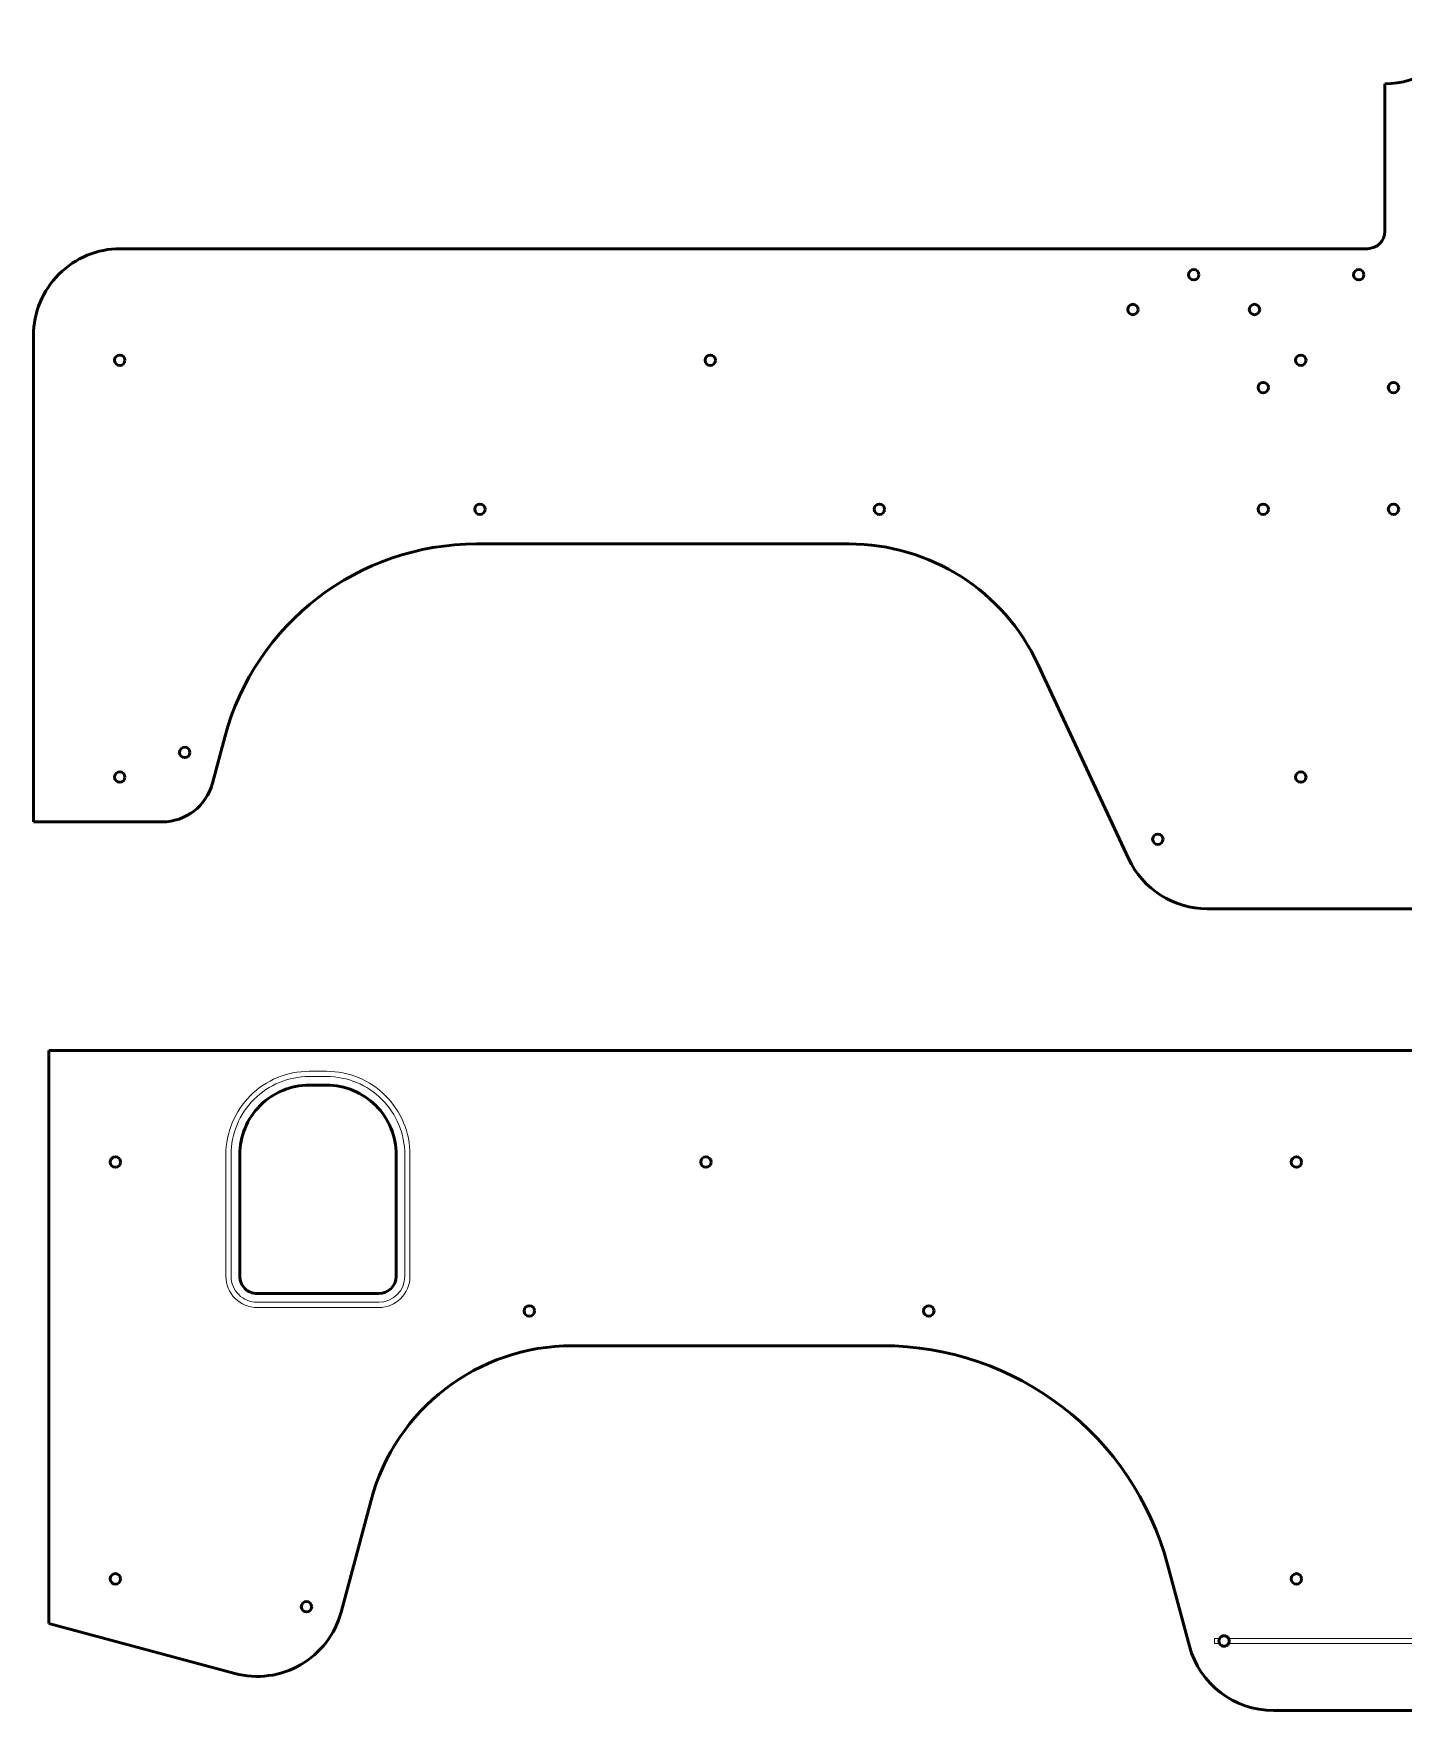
# Model space of a CAD drawing. Header units: millimetres. Extents: x -4457 to 5436, y 521 to 6420.
# Drawn here: x -2161 to -1372, y 4151 to 5117 of the extents above; entities that cross this region are included whole.
import ezdxf

# ---------------------------------------------------------------- set-up
doc = ezdxf.new("R2010")
doc.units = ezdxf.units.MM
doc.header["$MEASUREMENT"] = 0
doc.layers.add('layer 1', color=7, linetype='Continuous')
doc.layers.add('layer 2', color=7, linetype='Continuous')

msp = doc.modelspace()

# ---------------------------------------------------------------- linework, layer by layer
at = {"layer": 'layer 1', "lineweight": 50}
for points in [[(-1382.9179, 5087.7939), (-1363.4863, 5087.7939), (-1345.8146, 5099.052), (-1337.6025, 5116.663)], [(-1382.9179, 5002.7939), (-1382.9179, 5002.7939), (-1382.9179, 5087.7939), (-1382.9179, 5087.7939)], [(-1392.9179, 4992.7939), (-1387.3951, 4992.7939), (-1382.9179, 4997.271), (-1382.9179, 5002.7938)], [(-2110.9179, 4992.7939), (-2110.9179, 4992.7939), (-1392.9179, 4992.7939), (-1392.9179, 4992.7939)], [(-2160.9179, 4662.7939), (-2160.9179, 4662.7939), (-2160.9179, 4942.7939), (-2160.9179, 4942.7939)], [(-1905.9272, 4822.7939), (-1973.818, 4822.7939), (-2033.2446, 4777.1943), (-2050.816, 4711.6167)], [(-1691.3663, 4822.7939), (-1691.3663, 4822.7939), (-1905.9272, 4822.7939), (-1905.9272, 4822.7939)], [(-1582.6094, 4753.5081), (-1602.3185, 4795.7744), (-1644.7306, 4822.7939), (-1691.3663, 4822.7939)], [(-1530.4552, 4641.663), (-1530.4552, 4641.663), (-1582.6094, 4753.5081), (-1582.6094, 4753.5081)], [(-2050.816, 4711.6167), (-2050.816, 4711.6167), (-2057.9401, 4685.0293), (-2057.9401, 4685.0293)], [(-2086.9179, 4662.7939), (-2073.3397, 4662.7939), (-2061.4544, 4671.9138), (-2057.9401, 4685.0293)], [(-2086.9179, 4662.7939), (-2086.9179, 4662.7939), (-2160.9179, 4662.7939), (-2160.9179, 4662.7939)], [(-1530.4552, 4641.663), (-1522.243, 4624.052), (-1504.5713, 4612.7939), (-1485.1398, 4612.7939)], [(-849.4179, 4612.7939), (-849.4179, 4612.7939), (-1485.1398, 4612.7939), (-1485.1398, 4612.7939)], [(-1338.6687, 4531.1861), (-1338.6687, 4531.1861), (-2152.1687, 4531.1861), (-2152.1687, 4531.1861)], [(-2152.1687, 4531.1861), (-2152.1687, 4531.1861), (-2152.1687, 4201.1861), (-2152.1687, 4201.1861)], [(-2002.1687, 4511.1861), (-2002.1687, 4511.1861), (-1992.1687, 4511.1861), (-1992.1687, 4511.1861)], [(-2042.1687, 4401.1861), (-2042.1687, 4401.1861), (-2042.1687, 4471.1861), (-2042.1687, 4471.1861)], [(-1952.1687, 4471.1861), (-1952.1687, 4471.1861), (-1952.1687, 4401.1861), (-1952.1687, 4401.1861)], [(-1962.1687, 4391.1861), (-1956.6459, 4391.1861), (-1952.1687, 4395.6632), (-1952.1687, 4401.186)], [(-1962.1687, 4391.1861), (-1962.1687, 4391.1861), (-2032.1687, 4391.1861), (-2032.1687, 4391.1861)], [(-1850.7082, 4361.1861), (-1905.0209, 4361.1861), (-1952.5622, 4324.7064), (-1966.6193, 4272.2443)], [(-1850.7082, 4361.1861), (-1850.7082, 4361.1861), (-1672.1687, 4361.1861), (-1672.1687, 4361.1861)], [(-1507.9613, 4235.1853), (-1527.8756, 4309.5065), (-1595.2257, 4361.1861), (-1672.1687, 4361.1861)], [(-1983.8724, 4207.855), (-1983.8724, 4207.855), (-1966.6193, 4272.2443), (-1966.6193, 4272.2443)], [(-1507.9613, 4235.1853), (-1507.9613, 4235.1853), (-1495.3837, 4188.2451), (-1495.3837, 4188.2451)], [(-2152.1687, 4201.1861), (-2152.1687, 4201.1861), (-2045.1097, 4172.4997), (-2045.1097, 4172.4997)], [(-1478.0643, 4192.6861), (-1478.6002, 4191.7579), (-1478.6002, 4190.6143), (-1478.0643, 4189.6861)], [(-1472.8682, 4189.6861), (-1472.3323, 4190.6143), (-1472.3323, 4191.7578), (-1472.8681, 4192.686)], [(-1495.3837, 4188.2451), (-1489.5266, 4166.3859), (-1469.7177, 4151.1861), (-1447.0874, 4151.1861)], [(-1447.0874, 4151.1861), (-1447.0874, 4151.1861), (-1338.6687, 4151.1861), (-1338.6687, 4151.1861)]]:
    msp.add_open_spline(points, degree=3, dxfattribs=at)
for points, knots in [([(-2110.9179, 4992.7939), (-2124.1787, 4992.7939), (-2136.8964, 4987.526), (-2146.2732, 4978.1492), (-2146.2732, 4978.1492), (-2155.6501, 4968.7724), (-2160.9179, 4956.0547), (-2160.9179, 4942.7939)], [0, 0, 0, 0, 0.33333333, 0.33333333, 0.33333333, 0.33333333, 1, 1, 1, 1]), ([(-1489.9179, 4977.7939), (-1489.9179, 4979.4507), (-1491.261, 4980.7939), (-1492.9179, 4980.7939), (-1492.9179, 4980.7939), (-1494.5747, 4980.7939), (-1495.9179, 4979.4507), (-1495.9179, 4977.7939), (-1495.9179, 4977.7939), (-1495.9179, 4976.137), (-1494.5748, 4974.7939), (-1492.9179, 4974.7939), (-1492.9179, 4974.7939), (-1491.2611, 4974.7939), (-1489.9179, 4976.137), (-1489.9179, 4977.7939)], [0, 0, 0, 0, 0.2, 0.2, 0.2, 0.2, 0.4, 0.4, 0.4, 0.4, 0.6, 0.6, 0.6, 0.6, 1, 1, 1, 1]), ([(-1394.9179, 4977.7939), (-1394.9179, 4979.4507), (-1396.261, 4980.7939), (-1397.9179, 4980.7939), (-1397.9179, 4980.7939), (-1399.5747, 4980.7939), (-1400.9179, 4979.4507), (-1400.9179, 4977.7939), (-1400.9179, 4977.7939), (-1400.9179, 4976.137), (-1399.5748, 4974.7939), (-1397.9179, 4974.7939), (-1397.9179, 4974.7939), (-1396.2611, 4974.7939), (-1394.9179, 4976.137), (-1394.9179, 4977.7939)], [0, 0, 0, 0, 0.2, 0.2, 0.2, 0.2, 0.4, 0.4, 0.4, 0.4, 0.6, 0.6, 0.6, 0.6, 1, 1, 1, 1]), ([(-1524.9179, 4957.7939), (-1524.9179, 4959.4507), (-1526.261, 4960.7939), (-1527.9179, 4960.7939), (-1527.9179, 4960.7939), (-1529.5747, 4960.7939), (-1530.9179, 4959.4507), (-1530.9179, 4957.7939), (-1530.9179, 4957.7939), (-1530.9179, 4956.137), (-1529.5748, 4954.7939), (-1527.9179, 4954.7939), (-1527.9179, 4954.7939), (-1526.2611, 4954.7939), (-1524.9179, 4956.137), (-1524.9179, 4957.7939)], [0, 0, 0, 0, 0.2, 0.2, 0.2, 0.2, 0.4, 0.4, 0.4, 0.4, 0.6, 0.6, 0.6, 0.6, 1, 1, 1, 1]), ([(-1454.9179, 4957.7939), (-1454.9179, 4959.4507), (-1456.261, 4960.7939), (-1457.9179, 4960.7939), (-1457.9179, 4960.7939), (-1459.5747, 4960.7939), (-1460.9179, 4959.4507), (-1460.9179, 4957.7939), (-1460.9179, 4957.7939), (-1460.9179, 4956.137), (-1459.5748, 4954.7939), (-1457.9179, 4954.7939), (-1457.9179, 4954.7939), (-1456.2611, 4954.7939), (-1454.9179, 4956.137), (-1454.9179, 4957.7939)], [0, 0, 0, 0, 0.2, 0.2, 0.2, 0.2, 0.4, 0.4, 0.4, 0.4, 0.6, 0.6, 0.6, 0.6, 1, 1, 1, 1]), ([(-2108.2766, 4928.5561), (-2108.2766, 4930.213), (-2109.6198, 4931.5561), (-2111.2766, 4931.5561), (-2111.2766, 4931.5561), (-2112.9335, 4931.5561), (-2114.2766, 4930.213), (-2114.2766, 4928.5562), (-2114.2766, 4928.5562), (-2114.2766, 4926.8993), (-2112.9335, 4925.5562), (-2111.2767, 4925.5561), (-2111.2767, 4925.5561), (-2109.6198, 4925.5561), (-2108.2766, 4926.8993), (-2108.2766, 4928.5561)], [0, 0, 0, 0, 0.2, 0.2, 0.2, 0.2, 0.4, 0.4, 0.4, 0.4, 0.6, 0.6, 0.6, 0.6, 1, 1, 1, 1]), ([(-1768.2766, 4928.5561), (-1768.2766, 4930.213), (-1769.6198, 4931.5561), (-1771.2766, 4931.5561), (-1771.2766, 4931.5561), (-1772.9335, 4931.5561), (-1774.2766, 4930.213), (-1774.2766, 4928.5562), (-1774.2766, 4928.5562), (-1774.2766, 4926.8993), (-1772.9335, 4925.5562), (-1771.2767, 4925.5561), (-1771.2767, 4925.5561), (-1769.6198, 4925.5561), (-1768.2766, 4926.8993), (-1768.2766, 4928.5561)], [0, 0, 0, 0, 0.2, 0.2, 0.2, 0.2, 0.4, 0.4, 0.4, 0.4, 0.6, 0.6, 0.6, 0.6, 1, 1, 1, 1]), ([(-1428.2766, 4928.5561), (-1428.2766, 4930.213), (-1429.6198, 4931.5561), (-1431.2766, 4931.5561), (-1431.2766, 4931.5561), (-1432.9335, 4931.5561), (-1434.2766, 4930.213), (-1434.2766, 4928.5562), (-1434.2766, 4928.5562), (-1434.2766, 4926.8993), (-1432.9335, 4925.5562), (-1431.2767, 4925.5561), (-1431.2767, 4925.5561), (-1429.6198, 4925.5561), (-1428.2766, 4926.8993), (-1428.2766, 4928.5561)], [0, 0, 0, 0, 0.2, 0.2, 0.2, 0.2, 0.4, 0.4, 0.4, 0.4, 0.6, 0.6, 0.6, 0.6, 1, 1, 1, 1]), ([(-1449.9179, 4912.7939), (-1449.9179, 4914.4507), (-1451.261, 4915.7939), (-1452.9179, 4915.7939), (-1452.9179, 4915.7939), (-1454.5747, 4915.7939), (-1455.9179, 4914.4507), (-1455.9179, 4912.7939), (-1455.9179, 4912.7939), (-1455.9179, 4911.137), (-1454.5748, 4909.7939), (-1452.9179, 4909.7939), (-1452.9179, 4909.7939), (-1451.2611, 4909.7939), (-1449.9179, 4911.137), (-1449.9179, 4912.7939)], [0, 0, 0, 0, 0.2, 0.2, 0.2, 0.2, 0.4, 0.4, 0.4, 0.4, 0.6, 0.6, 0.6, 0.6, 1, 1, 1, 1]), ([(-1374.9179, 4912.7939), (-1374.9179, 4914.4507), (-1376.261, 4915.7939), (-1377.9179, 4915.7939), (-1377.9179, 4915.7939), (-1379.5747, 4915.7939), (-1380.9179, 4914.4507), (-1380.9179, 4912.7939), (-1380.9179, 4912.7939), (-1380.9179, 4911.137), (-1379.5748, 4909.7939), (-1377.9179, 4909.7939), (-1377.9179, 4909.7939), (-1376.2611, 4909.7939), (-1374.9179, 4911.137), (-1374.9179, 4912.7939)], [0, 0, 0, 0, 0.2, 0.2, 0.2, 0.2, 0.4, 0.4, 0.4, 0.4, 0.6, 0.6, 0.6, 0.6, 1, 1, 1, 1]), ([(-1900.8856, 4842.7939), (-1900.8856, 4844.4507), (-1902.2288, 4845.7939), (-1903.8856, 4845.7939), (-1903.8856, 4845.7939), (-1905.5425, 4845.7939), (-1906.8856, 4844.4507), (-1906.8856, 4842.7939), (-1906.8856, 4842.7939), (-1906.8856, 4841.137), (-1905.5425, 4839.7939), (-1903.8857, 4839.7939), (-1903.8857, 4839.7939), (-1902.2288, 4839.7939), (-1900.8857, 4841.137), (-1900.8856, 4842.7939)], [0, 0, 0, 0, 0.2, 0.2, 0.2, 0.2, 0.4, 0.4, 0.4, 0.4, 0.6, 0.6, 0.6, 0.6, 1, 1, 1, 1]), ([(-1670.8856, 4842.7939), (-1670.8856, 4844.4507), (-1672.2288, 4845.7939), (-1673.8856, 4845.7939), (-1673.8856, 4845.7939), (-1675.5425, 4845.7939), (-1676.8856, 4844.4507), (-1676.8856, 4842.7939), (-1676.8856, 4842.7939), (-1676.8856, 4841.137), (-1675.5425, 4839.7939), (-1673.8857, 4839.7939), (-1673.8857, 4839.7939), (-1672.2288, 4839.7939), (-1670.8857, 4841.137), (-1670.8856, 4842.7939)], [0, 0, 0, 0, 0.2, 0.2, 0.2, 0.2, 0.4, 0.4, 0.4, 0.4, 0.6, 0.6, 0.6, 0.6, 1, 1, 1, 1]), ([(-1449.9179, 4842.7939), (-1449.9179, 4844.4507), (-1451.261, 4845.7939), (-1452.9179, 4845.7939), (-1452.9179, 4845.7939), (-1454.5747, 4845.7939), (-1455.9179, 4844.4507), (-1455.9179, 4842.7939), (-1455.9179, 4842.7939), (-1455.9179, 4841.137), (-1454.5748, 4839.7939), (-1452.9179, 4839.7939), (-1452.9179, 4839.7939), (-1451.2611, 4839.7939), (-1449.9179, 4841.137), (-1449.9179, 4842.7939)], [0, 0, 0, 0, 0.2, 0.2, 0.2, 0.2, 0.4, 0.4, 0.4, 0.4, 0.6, 0.6, 0.6, 0.6, 1, 1, 1, 1]), ([(-1374.9179, 4842.7939), (-1374.9179, 4844.4507), (-1376.261, 4845.7939), (-1377.9179, 4845.7939), (-1377.9179, 4845.7939), (-1379.5747, 4845.7939), (-1380.9179, 4844.4507), (-1380.9179, 4842.7939), (-1380.9179, 4842.7939), (-1380.9179, 4841.137), (-1379.5748, 4839.7939), (-1377.9179, 4839.7939), (-1377.9179, 4839.7939), (-1376.2611, 4839.7939), (-1374.9179, 4841.137), (-1374.9179, 4842.7939)], [0, 0, 0, 0, 0.2, 0.2, 0.2, 0.2, 0.4, 0.4, 0.4, 0.4, 0.6, 0.6, 0.6, 0.6, 1, 1, 1, 1]), ([(-2070.8856, 4702.7939), (-2070.8856, 4704.4507), (-2072.2288, 4705.7939), (-2073.8856, 4705.7939), (-2073.8856, 4705.7939), (-2075.5425, 4705.7939), (-2076.8856, 4704.4507), (-2076.8856, 4702.7939), (-2076.8856, 4702.7939), (-2076.8856, 4701.137), (-2075.5425, 4699.7939), (-2073.8857, 4699.7939), (-2073.8857, 4699.7939), (-2072.2288, 4699.7939), (-2070.8857, 4701.137), (-2070.8856, 4702.7939)], [0, 0, 0, 0, 0.2, 0.2, 0.2, 0.2, 0.4, 0.4, 0.4, 0.4, 0.6, 0.6, 0.6, 0.6, 1, 1, 1, 1]), ([(-2108.2766, 4688.5561), (-2108.2766, 4690.213), (-2109.6198, 4691.5561), (-2111.2766, 4691.5561), (-2111.2766, 4691.5561), (-2112.9335, 4691.5561), (-2114.2766, 4690.213), (-2114.2766, 4688.5562), (-2114.2766, 4688.5562), (-2114.2766, 4686.8993), (-2112.9335, 4685.5562), (-2111.2767, 4685.5561), (-2111.2767, 4685.5561), (-2109.6198, 4685.5561), (-2108.2766, 4686.8993), (-2108.2766, 4688.5561)], [0, 0, 0, 0, 0.2, 0.2, 0.2, 0.2, 0.4, 0.4, 0.4, 0.4, 0.6, 0.6, 0.6, 0.6, 1, 1, 1, 1]), ([(-1428.2766, 4688.5561), (-1428.2766, 4690.213), (-1429.6198, 4691.5561), (-1431.2766, 4691.5561), (-1431.2766, 4691.5561), (-1432.9335, 4691.5561), (-1434.2766, 4690.213), (-1434.2766, 4688.5562), (-1434.2766, 4688.5562), (-1434.2766, 4686.8993), (-1432.9335, 4685.5562), (-1431.2767, 4685.5561), (-1431.2767, 4685.5561), (-1429.6198, 4685.5561), (-1428.2766, 4686.8993), (-1428.2766, 4688.5561)], [0, 0, 0, 0, 0.2, 0.2, 0.2, 0.2, 0.4, 0.4, 0.4, 0.4, 0.6, 0.6, 0.6, 0.6, 1, 1, 1, 1]), ([(-1510.578, 4652.7939), (-1510.578, 4654.4507), (-1511.9212, 4655.7939), (-1513.578, 4655.7939), (-1513.578, 4655.7939), (-1515.2349, 4655.7939), (-1516.578, 4654.4507), (-1516.578, 4652.7939), (-1516.578, 4652.7939), (-1516.578, 4651.137), (-1515.2349, 4649.7939), (-1513.578, 4649.7939), (-1513.578, 4649.7939), (-1511.9212, 4649.7939), (-1510.578, 4651.137), (-1510.578, 4652.7939)], [0, 0, 0, 0, 0.2, 0.2, 0.2, 0.2, 0.4, 0.4, 0.4, 0.4, 0.6, 0.6, 0.6, 0.6, 1, 1, 1, 1]), ([(-2002.1687, 4511.1861), (-2012.7774, 4511.1861), (-2022.9515, 4506.9718), (-2030.453, 4499.4703), (-2030.453, 4499.4703), (-2037.9544, 4491.9689), (-2042.1687, 4481.7947), (-2042.1687, 4471.1861)], [0, 0, 0, 0, 0.33333333, 0.33333333, 0.33333333, 0.33333333, 1, 1, 1, 1]), ([(-1952.1687, 4471.1861), (-1952.1687, 4481.7947), (-1956.383, 4491.9689), (-1963.8844, 4499.4703), (-1963.8844, 4499.4703), (-1971.3859, 4506.9718), (-1981.56, 4511.1861), (-1992.1687, 4511.1861)], [0, 0, 0, 0, 0.33333333, 0.33333333, 0.33333333, 0.33333333, 1, 1, 1, 1]), ([(-2110.81, 4466.9483), (-2110.81, 4468.6052), (-2112.1531, 4469.9483), (-2113.81, 4469.9483), (-2113.81, 4469.9483), (-2115.4668, 4469.9483), (-2116.81, 4468.6052), (-2116.81, 4466.9483), (-2116.81, 4466.9483), (-2116.81, 4465.2915), (-2115.4668, 4463.9483), (-2113.81, 4463.9483), (-2113.81, 4463.9483), (-2112.1531, 4463.9483), (-2110.81, 4465.2915), (-2110.81, 4466.9483)], [0, 0, 0, 0, 0.2, 0.2, 0.2, 0.2, 0.4, 0.4, 0.4, 0.4, 0.6, 0.6, 0.6, 0.6, 1, 1, 1, 1]), ([(-1770.81, 4466.9483), (-1770.81, 4468.6052), (-1772.1531, 4469.9483), (-1773.81, 4469.9483), (-1773.81, 4469.9483), (-1775.4668, 4469.9483), (-1776.81, 4468.6052), (-1776.81, 4466.9483), (-1776.81, 4466.9483), (-1776.81, 4465.2915), (-1775.4668, 4463.9483), (-1773.81, 4463.9483), (-1773.81, 4463.9483), (-1772.1531, 4463.9483), (-1770.81, 4465.2915), (-1770.81, 4466.9483)], [0, 0, 0, 0, 0.2, 0.2, 0.2, 0.2, 0.4, 0.4, 0.4, 0.4, 0.6, 0.6, 0.6, 0.6, 1, 1, 1, 1]), ([(-1430.81, 4466.9483), (-1430.81, 4468.6052), (-1432.1531, 4469.9483), (-1433.81, 4469.9483), (-1433.81, 4469.9483), (-1435.4668, 4469.9483), (-1436.81, 4468.6052), (-1436.81, 4466.9483), (-1436.81, 4466.9483), (-1436.81, 4465.2915), (-1435.4668, 4463.9483), (-1433.81, 4463.9483), (-1433.81, 4463.9483), (-1432.1531, 4463.9483), (-1430.81, 4465.2915), (-1430.81, 4466.9483)], [0, 0, 0, 0, 0.2, 0.2, 0.2, 0.2, 0.4, 0.4, 0.4, 0.4, 0.6, 0.6, 0.6, 0.6, 1, 1, 1, 1]), ([(-2042.1687, 4401.1861), (-2042.1687, 4398.5339), (-2041.1151, 4395.9904), (-2039.2398, 4394.115), (-2039.2398, 4394.115), (-2037.3644, 4392.2396), (-2034.8209, 4391.1861), (-2032.1687, 4391.1861)], [0, 0, 0, 0, 0.33333333, 0.33333333, 0.33333333, 0.33333333, 1, 1, 1, 1]), ([(-1872.4662, 4381.1861), (-1872.4662, 4382.8429), (-1873.8094, 4384.1861), (-1875.4662, 4384.1861), (-1875.4662, 4384.1861), (-1877.1231, 4384.1861), (-1878.4662, 4382.8429), (-1878.4662, 4381.1861), (-1878.4662, 4381.1861), (-1878.4662, 4379.5292), (-1877.1231, 4378.1861), (-1875.4662, 4378.1861), (-1875.4662, 4378.1861), (-1873.8094, 4378.1861), (-1872.4662, 4379.5292), (-1872.4662, 4381.186)], [0, 0, 0, 0, 0.2, 0.2, 0.2, 0.2, 0.4, 0.4, 0.4, 0.4, 0.6, 0.6, 0.6, 0.6, 1, 1, 1, 1]), ([(-1642.4662, 4381.1861), (-1642.4662, 4382.8429), (-1643.8094, 4384.1861), (-1645.4662, 4384.1861), (-1645.4662, 4384.1861), (-1647.1231, 4384.1861), (-1648.4662, 4382.8429), (-1648.4662, 4381.1861), (-1648.4662, 4381.1861), (-1648.4662, 4379.5292), (-1647.1231, 4378.1861), (-1645.4662, 4378.1861), (-1645.4662, 4378.1861), (-1643.8094, 4378.1861), (-1642.4662, 4379.5292), (-1642.4662, 4381.186)], [0, 0, 0, 0, 0.2, 0.2, 0.2, 0.2, 0.4, 0.4, 0.4, 0.4, 0.6, 0.6, 0.6, 0.6, 1, 1, 1, 1]), ([(-2110.81, 4226.9483), (-2110.81, 4228.6052), (-2112.1531, 4229.9483), (-2113.81, 4229.9483), (-2113.81, 4229.9483), (-2115.4668, 4229.9483), (-2116.81, 4228.6052), (-2116.81, 4226.9483), (-2116.81, 4226.9483), (-2116.81, 4225.2915), (-2115.4668, 4223.9483), (-2113.81, 4223.9483), (-2113.81, 4223.9483), (-2112.1531, 4223.9483), (-2110.81, 4225.2915), (-2110.81, 4226.9483)], [0, 0, 0, 0, 0.2, 0.2, 0.2, 0.2, 0.4, 0.4, 0.4, 0.4, 0.6, 0.6, 0.6, 0.6, 1, 1, 1, 1]), ([(-1430.81, 4226.9483), (-1430.81, 4228.6052), (-1432.1531, 4229.9483), (-1433.81, 4229.9483), (-1433.81, 4229.9483), (-1435.4668, 4229.9483), (-1436.81, 4228.6052), (-1436.81, 4226.9483), (-1436.81, 4226.9483), (-1436.81, 4225.2915), (-1435.4668, 4223.9483), (-1433.81, 4223.9483), (-1433.81, 4223.9483), (-1432.1531, 4223.9483), (-1430.81, 4225.2915), (-1430.81, 4226.9483)], [0, 0, 0, 0, 0.2, 0.2, 0.2, 0.2, 0.4, 0.4, 0.4, 0.4, 0.6, 0.6, 0.6, 0.6, 1, 1, 1, 1]), ([(-2000.7654, 4210.8873), (-2000.7654, 4212.5441), (-2002.1086, 4213.8873), (-2003.7654, 4213.8873), (-2003.7654, 4213.8873), (-2005.4223, 4213.8873), (-2006.7654, 4212.5441), (-2006.7654, 4210.8873), (-2006.7654, 4210.8873), (-2006.7655, 4209.2304), (-2005.4223, 4207.8873), (-2003.7655, 4207.8873), (-2003.7655, 4207.8873), (-2002.1086, 4207.8873), (-2000.7655, 4209.2304), (-2000.7654, 4210.8873)], [0, 0, 0, 0, 0.2, 0.2, 0.2, 0.2, 0.4, 0.4, 0.4, 0.4, 0.6, 0.6, 0.6, 0.6, 1, 1, 1, 1]), ([(-2045.1097, 4172.4997), (-2032.3007, 4169.0675), (-2018.6529, 4170.8643), (-2007.1687, 4177.4947), (-2007.1687, 4177.4947), (-1995.6845, 4184.1251), (-1987.3046, 4195.046), (-1983.8724, 4207.855)], [0, 0, 0, 0, 0.33333333, 0.33333333, 0.33333333, 0.33333333, 1, 1, 1, 1]), ([(-1472.8682, 4192.6861), (-1473.4041, 4193.6143), (-1474.3944, 4194.1861), (-1475.4662, 4194.1861), (-1475.4662, 4194.1861), (-1476.538, 4194.1861), (-1477.5284, 4193.6143), (-1478.0643, 4192.6861)], [0, 0, 0, 0, 0.33333333, 0.33333333, 0.33333333, 0.33333333, 1, 1, 1, 1]), ([(-1478.0643, 4189.6861), (-1477.5284, 4188.7579), (-1476.538, 4188.1861), (-1475.4662, 4188.1861), (-1475.4662, 4188.1861), (-1474.3944, 4188.1861), (-1473.4041, 4188.7579), (-1472.8682, 4189.6861)], [0, 0, 0, 0, 0.33333333, 0.33333333, 0.33333333, 0.33333333, 1, 1, 1, 1])]:
    msp.add_open_spline(points, degree=3, knots=knots, dxfattribs=at)
at = {"layer": 'layer 2', "color": 240, "lineweight": 9}
for points in [[(-2002.1687, 4519.1861), (-2014.8991, 4519.1861), (-2027.1081, 4514.1289), (-2036.1098, 4505.1272), (-2036.1098, 4505.1272), (-2045.1116, 4496.1254), (-2050.1687, 4483.9165), (-2050.1687, 4471.1861)], [(-1944.1687, 4471.1861), (-1944.1687, 4483.9165), (-1949.2258, 4496.1254), (-1958.2276, 4505.1272), (-1958.2276, 4505.1272), (-1967.2293, 4514.1289), (-1979.4383, 4519.1861), (-1992.1687, 4519.1861)], [(-2002.1687, 4516.1861), (-2014.1034, 4516.1861), (-2025.5494, 4511.445), (-2033.9885, 4503.0059), (-2033.9885, 4503.0059), (-2042.4276, 4494.5667), (-2047.1687, 4483.1208), (-2047.1687, 4471.1861)], [(-1947.1687, 4471.1861), (-1947.1687, 4483.1208), (-1951.9098, 4494.5667), (-1960.3489, 4503.0059), (-1960.3489, 4503.0059), (-1968.788, 4511.445), (-1980.234, 4516.1861), (-1992.1687, 4516.1861)], [(-2050.1687, 4401.1861), (-2050.1687, 4396.4122), (-2048.2723, 4391.8338), (-2044.8966, 4388.4581), (-2044.8966, 4388.4581), (-2041.521, 4385.0825), (-2036.9426, 4383.1861), (-2032.1687, 4383.1861)], [(-2047.1687, 4401.1861), (-2047.1687, 4397.2078), (-2045.5884, 4393.3925), (-2042.7753, 4390.5795), (-2042.7753, 4390.5795), (-2039.9623, 4387.7664), (-2036.147, 4386.1861), (-2032.1687, 4386.1861)]]:
    msp.add_open_spline(points, degree=3, knots=[0, 0, 0, 0, 0.33333333, 0.33333333, 0.33333333, 0.33333333, 1, 1, 1, 1], dxfattribs=at)
for points in [[(-2002.1687, 4519.1861), (-2002.1687, 4519.1861), (-1992.1687, 4519.1861), (-1992.1687, 4519.1861)], [(-1992.1687, 4516.1861), (-1992.1687, 4516.1861), (-2002.1687, 4516.1861), (-2002.1687, 4516.1861)], [(-2050.1687, 4401.1861), (-2050.1687, 4401.1861), (-2050.1687, 4471.1861), (-2050.1687, 4471.1861)], [(-2047.1687, 4471.1861), (-2047.1687, 4471.1861), (-2047.1687, 4401.1861), (-2047.1687, 4401.1861)], [(-1947.1687, 4401.1861), (-1947.1687, 4401.1861), (-1947.1687, 4471.1861), (-1947.1687, 4471.1861)], [(-1944.1687, 4471.1861), (-1944.1687, 4471.1861), (-1944.1687, 4401.1861), (-1944.1687, 4401.1861)], [(-1962.1687, 4386.1861), (-1953.8845, 4386.1861), (-1947.1687, 4392.9017), (-1947.1687, 4401.186)], [(-1962.1687, 4383.1861), (-1952.2276, 4383.1861), (-1944.1688, 4391.2449), (-1944.1687, 4401.186)], [(-2032.1687, 4386.1861), (-2032.1687, 4386.1861), (-1962.1687, 4386.1861), (-1962.1687, 4386.1861)], [(-1962.1687, 4383.1861), (-1962.1687, 4383.1861), (-2032.1687, 4383.1861), (-2032.1687, 4383.1861)], [(-1480.9368, 4192.6861), (-1480.9368, 4192.6861), (-1478.0643, 4192.6861), (-1478.0643, 4192.6861)], [(-1480.9368, 4189.6861), (-1480.9368, 4189.6861), (-1480.9368, 4192.6861), (-1480.9368, 4192.6861)], [(-1472.8682, 4192.6861), (-1472.8682, 4192.6861), (-1338.6687, 4192.6861), (-1338.6687, 4192.6861)], [(-1478.0643, 4189.6861), (-1478.0643, 4189.6861), (-1480.9368, 4189.6861), (-1480.9368, 4189.6861)], [(-1338.6687, 4189.6861), (-1338.6687, 4189.6861), (-1472.8682, 4189.6861), (-1472.8682, 4189.6861)]]:
    msp.add_open_spline(points, degree=3, dxfattribs=at)

doc.saveas('drawing.dxf')
